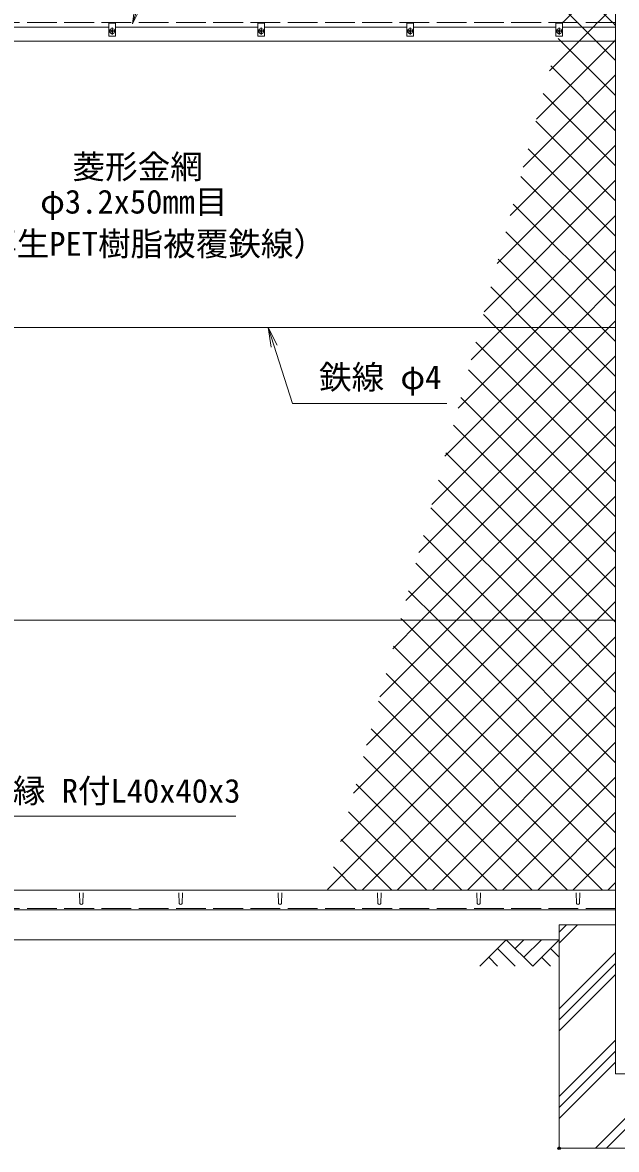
# Model space of a CAD drawing. Units: millimetres, scale not verified. Extents: x -4200 to 4200, y -2970 to 2970.
# Drawn here: x -2615 to -1420, y -459 to 1811 of the extents above; entities that cross this region are included whole.
import ezdxf
from ezdxf.enums import TextEntityAlignment as Align

# ---------------------------------------------------------------- set-up
doc = ezdxf.new("R2010")
doc.units = ezdxf.units.MM
doc.header["$LTSCALE"] = 10
doc.header["$PDMODE"] = 32
doc.header["$PDSIZE"] = 5
doc.linetypes.add('DASHED', pattern=[7.5, 6, -1.5])
doc.linetypes.add('USER1', pattern=[50.8, 31.75, -6.35, 6.35, -6.35])
for name, color, linetype, lineweight in [('0-0_D-STR1', 1, 'Continuous', 18), ('0-1_D-BMK', 2, 'USER1', 13), ('0-3_D-STR3', 3, 'Continuous', 13), ('0-4_D-BGD', 7, 'Continuous', 18), ('0-5_D-STR4', 7, 'Continuous', 18), ('0-6_D-DCR-HCH', 7, 'Continuous', 13), ('0-7_D-STR-TXT', 7, 'Continuous', 13), ('0-8_0', 7, 'Continuous', 18), ('0-B_D-STR2', 7, 'Continuous', 13)]:
    doc.layers.add(name, color=color, linetype=linetype, lineweight=lineweight)
doc.layers.add('0-9_Defpoints', color=7, linetype='Continuous')
doc.styles.add('ＭＳ ゴシック', font='')
doc.styles.get('ＭＳ ゴシック').set_extended_font_data('MS Gothic')

# ---------------------------------------------------------------- blocks, each defined once
blk = doc.blocks.new('_Open')
at = {"layer": '0-8_0'}
blk.add_line((-10, 1.667), (0, 0), dxfattribs=at)
blk.add_lwpolyline([(-10, -1.667), (0, 0), (-10, 0)], dxfattribs=at)

msp = doc.modelspace()

# ---------------------------------------------------------------- linework, layer by layer
at = {"layer": '0-0_D-STR1'}
for p, q in [((-1421.47, -306.02), (-1421.47, 2243.69)), ((-3359.97, 1773.98), (-1421.47, 1773.98)), ((-3359.97, 63.98), (-1421.47, 63.98)), ((-2499.97, 37.11), (-2500.72, 58.61)), ((-2493.97, 37.11), (-2493.22, 58.61)), ((-2299.97, 37.11), (-2300.72, 58.61)), ((-2293.97, 37.11), (-2293.22, 58.61)), ((-2099.97, 37.11), (-2100.72, 58.61)), ((-2093.97, 37.11), (-2093.22, 58.61)), ((-1899.97, 37.11), (-1900.72, 58.61)), ((-1893.97, 37.11), (-1893.22, 58.61)), ((-1699.97, 37.11), (-1700.72, 58.61)), ((-1693.97, 37.11), (-1693.22, 58.61)), ((-1499.97, 37.11), (-1500.72, 58.61)), ((-1493.97, 37.11), (-1493.22, 58.61)), ((-1421.47, 23.98), (-3359.97, 23.98)), ((-1421.47, -306.02), (-1348.47, -306.02))]:
    msp.add_line(p, q, dxfattribs=at)
at = {"layer": '0-0_D-STR1', "linetype": 'DASHED'}
for p, q in [((-1421.47, 1810.98), (-3359.97, 1810.98)), ((-1421.47, 26.98), (-3359.97, 26.98))]:
    msp.add_line(p, q, dxfattribs=at)
at = {"layer": '0-0_D-STR1'}
for centre in [(-2496.97, 38.36), (-2296.97, 38.36), (-2096.97, 38.36), (-1896.97, 38.36), (-1696.97, 38.36), (-1496.97, 38.36)]:
    msp.add_arc(centre, 3.25, 202.61986, 337.38014, dxfattribs=at)
at = {"layer": '0-1_D-BMK'}
for p, q in [((-2442.41, 1793.98), (-2427.53, 1793.98)), ((-2434.97, 1801.42), (-2434.97, 1786.54)), ((-2142.41, 1793.98), (-2127.53, 1793.98)), ((-2134.97, 1801.42), (-2134.97, 1786.54)), ((-1842.41, 1793.98), (-1827.53, 1793.98)), ((-1834.97, 1801.42), (-1834.97, 1786.54)), ((-1542.41, 1793.98), (-1527.53, 1793.98)), ((-1534.97, 1801.42), (-1534.97, 1786.54))]:
    msp.add_line(p, q, dxfattribs=at)
at = {"layer": '0-3_D-STR3'}
for p, q in [((-2441.47, 1801.98), (-2728.47, 1801.98)), ((-2436.8, 1794.37), (-2438.32, 1794.35)), ((-2438.32, 1794.35), (-2438.32, 1793.61)), ((-2438.32, 1794.35), (-2438.32, 1793.61)), ((-2436.8, 1793.59), (-2438.32, 1793.61)), ((-2435.88, 1794.84), (-2436.8, 1794.37)), ((-2435.88, 1793.11), (-2436.8, 1793.59)), ((-2435.86, 1794.86), (-2435.37, 1795.78)), ((-2435.34, 1797.33), (-2435.37, 1795.78)), ((-2435.37, 1797.33), (-2434.61, 1797.33)), ((-2434.61, 1797.33), (-2434.58, 1795.78)), ((-2434.09, 1794.86), (-2434.58, 1795.78)), ((-2434.07, 1794.84), (-2433.15, 1794.37)), ((-2434.07, 1793.11), (-2433.15, 1793.59)), ((-2433.15, 1793.59), (-2431.62, 1793.61)), ((-2141.47, 1801.98), (-2428.47, 1801.98)), ((-2136.8, 1794.37), (-2138.32, 1794.35)), ((-2138.32, 1794.35), (-2138.32, 1793.61)), ((-2138.32, 1794.35), (-2138.32, 1793.61)), ((-2136.8, 1793.59), (-2138.32, 1793.61)), ((-2135.88, 1794.84), (-2136.8, 1794.37)), ((-2135.88, 1793.11), (-2136.8, 1793.59)), ((-2135.86, 1794.86), (-2135.37, 1795.78)), ((-2135.34, 1797.33), (-2135.37, 1795.78)), ((-2135.37, 1797.33), (-2134.61, 1797.33)), ((-2134.61, 1797.33), (-2134.58, 1795.78)), ((-2134.09, 1794.86), (-2134.58, 1795.78)), ((-2134.07, 1794.84), (-2133.15, 1794.37)), ((-2134.07, 1793.11), (-2133.15, 1793.59)), ((-2133.15, 1793.59), (-2131.62, 1793.61)), ((-1841.47, 1801.98), (-2128.47, 1801.98)), ((-1836.8, 1794.37), (-1838.32, 1794.35)), ((-1838.32, 1794.35), (-1838.32, 1793.61)), ((-1838.32, 1794.35), (-1838.32, 1793.61)), ((-1836.8, 1793.59), (-1838.32, 1793.61)), ((-1835.88, 1794.84), (-1836.8, 1794.37)), ((-1835.88, 1793.11), (-1836.8, 1793.59)), ((-1835.86, 1794.86), (-1835.37, 1795.78)), ((-1835.34, 1797.33), (-1835.37, 1795.78)), ((-1835.37, 1797.33), (-1834.61, 1797.33)), ((-1834.61, 1797.33), (-1834.58, 1795.78)), ((-1834.09, 1794.86), (-1834.58, 1795.78)), ((-1834.07, 1794.84), (-1833.15, 1794.37)), ((-1834.07, 1793.11), (-1833.15, 1793.59)), ((-1833.15, 1793.59), (-1831.62, 1793.61)), ((-1541.47, 1801.98), (-1828.47, 1801.98)), ((-1536.8, 1794.37), (-1538.32, 1794.35)), ((-1538.32, 1794.35), (-1538.32, 1793.61)), ((-1538.32, 1794.35), (-1538.32, 1793.61)), ((-1536.8, 1793.59), (-1538.32, 1793.61)), ((-1535.88, 1794.84), (-1536.8, 1794.37)), ((-1535.88, 1793.11), (-1536.8, 1793.59)), ((-1535.86, 1794.86), (-1535.37, 1795.78)), ((-1535.34, 1797.33), (-1535.37, 1795.78)), ((-1535.37, 1797.33), (-1534.61, 1797.33)), ((-1534.61, 1797.33), (-1534.58, 1795.78)), ((-1534.09, 1794.86), (-1534.58, 1795.78)), ((-1534.07, 1794.84), (-1533.15, 1794.37)), ((-1534.07, 1793.11), (-1533.15, 1793.59)), ((-1533.15, 1793.59), (-1531.62, 1793.61)), ((-1421.47, 1801.98), (-1528.47, 1801.98)), ((-2435.86, 1793.1), (-2435.37, 1792.18)), ((-2435.34, 1790.63), (-2435.37, 1792.18)), ((-2435.34, 1790.63), (-2434.61, 1790.63)), ((-2434.61, 1790.63), (-2434.58, 1792.18)), ((-2434.09, 1793.1), (-2434.58, 1792.18)), ((-2135.86, 1793.1), (-2135.37, 1792.18)), ((-2135.34, 1790.63), (-2135.37, 1792.18)), ((-2135.34, 1790.63), (-2134.61, 1790.63)), ((-2134.61, 1790.63), (-2134.58, 1792.18)), ((-2134.09, 1793.1), (-2134.58, 1792.18)), ((-1835.86, 1793.1), (-1835.37, 1792.18)), ((-1835.34, 1790.63), (-1835.37, 1792.18)), ((-1835.34, 1790.63), (-1834.61, 1790.63)), ((-1834.61, 1790.63), (-1834.58, 1792.18)), ((-1834.09, 1793.1), (-1834.58, 1792.18)), ((-1535.86, 1793.1), (-1535.37, 1792.18)), ((-1535.34, 1790.63), (-1535.37, 1792.18)), ((-1535.34, 1790.63), (-1534.61, 1790.63)), ((-1534.61, 1790.63), (-1534.58, 1792.18)), ((-1534.09, 1793.1), (-1534.58, 1792.18)), ((-1421.47, 1197.23), (-3359.97, 1197.23)), ((-1421.47, 607.23), (-3359.97, 607.23))]:
    msp.add_line(p, q, dxfattribs=at)
for points in [[(-2441.47, 1809.98), (-2428.47, 1809.98), (-2428.47, 1783.98), (-2441.47, 1783.98)], [(-2141.47, 1809.98), (-2128.47, 1809.98), (-2128.47, 1783.98), (-2141.47, 1783.98)], [(-1841.47, 1809.98), (-1828.47, 1809.98), (-1828.47, 1783.98), (-1841.47, 1783.98)], [(-1541.47, 1809.98), (-1528.47, 1809.98), (-1528.47, 1783.98), (-1541.47, 1783.98)]]:
    msp.add_lwpolyline(points, close=True, dxfattribs=at)
for points in [[(-2433.15, 1794.37), (-2431.62, 1794.35), (-2431.62, 1793.61)], [(-2133.15, 1794.37), (-2131.62, 1794.35), (-2131.62, 1793.61)], [(-1833.15, 1794.37), (-1831.62, 1794.35), (-1831.62, 1793.61)], [(-1533.15, 1794.37), (-1531.62, 1794.35), (-1531.62, 1793.61)]]:
    msp.add_lwpolyline(points, dxfattribs=at)
for centre in [(-2434.97, 1793.98), (-2134.97, 1793.98), (-1834.97, 1793.98), (-1534.97, 1793.98)]:
    msp.add_circle(centre, 5.25, dxfattribs=at)
at = {"layer": '0-4_D-BGD'}
msp.add_line((-1534.97, -36.02), (-3234.97, -36.02), dxfattribs=at)
at = {"layer": '0-5_D-STR4'}
for p, q in [((-1534.97, -6.02), (-1534.97, -456.02)), ((-1421.47, -6.02), (-1534.97, -6.02)), ((-1234.97, -456.02), (-1534.97, -456.02))]:
    msp.add_line(p, q, dxfattribs=at)
at = {"layer": '0-6_D-DCR-HCH'}
for p, q in [((-1534.97, -42.81), (-1498.19, -6.02)), ((-1534.97, -20.71), (-1520.29, -6.02)), ((-1641.4, -36.02), (-1694.61, -89.23)), ((-1641.4, -36.02), (-1588.19, -89.23)), ((-1623.66, -53.76), (-1605.92, -36.02)), ((-1605.92, -71.5), (-1570.45, -36.02)), ((-1588.19, -89.23), (-1534.97, -36.02)), ((-1659.14, -53.76), (-1623.5, -89.23)), ((-1552.71, -53.76), (-1534.97, -71.41)), ((-1534.97, -175.39), (-1421.47, -61.89)), ((-1676.87, -71.5), (-1659.05, -89.23)), ((-1570.45, -71.5), (-1552.63, -89.23)), ((-1534.97, -197.48), (-1421.47, -83.98)), ((-1534.97, -219.58), (-1421.47, -106.08)), ((-1534.97, -352.16), (-1421.47, -238.66)), ((-1462.05, -456.02), (-1234.97, -228.94)), ((-1534.97, -374.26), (-1421.47, -260.76)), ((-1439.96, -456.02), (-1234.97, -251.04)), ((-1534.97, -396.36), (-1421.47, -282.86))]:
    msp.add_line(p, q, dxfattribs=at)
at = {"layer": '0-7_D-STR-TXT'}
for points in [[(-1643.31, 1981.87), (-2340.42, 1981.87), (-2393.31, 1810.53)], [(-1760.92, 1043.6), (-2072.25, 1043.6), (-2120.34, 1195.32)], [(-2185.85, 212.85), (-2883.73, 212.85), (-2929.09, 65.89)]]:
    msp.add_lwpolyline(points, dxfattribs=at)
at = {"layer": '0-9_Defpoints'}
msp.add_point((-1534.97, -456.02), dxfattribs=at)
at = {"layer": '0-B_D-STR2'}
for p, q in [((-1607.24, 1519.82), (-1421.47, 1705.58)), ((-1421.47, 1593.25), (-1551.97, 1723.75)), ((-1421.47, 1522.54), (-1567.05, 1668.12)), ((-1633.53, 1422.82), (-1421.47, 1634.87)), ((-1421.47, 1451.83), (-1582.13, 1612.48)), ((-1659.82, 1325.82), (-1421.47, 1564.16)), ((-1421.47, 1381.12), (-1597.2, 1556.85)), ((-1421.47, 1310.41), (-1612.28, 1501.22)), ((-1686.11, 1228.82), (-1421.47, 1493.45)), ((-1421.47, 1239.7), (-1627.36, 1445.58)), ((-1646.98, 1197.23), (-1421.47, 1422.74)), ((-1449.72, 1197.23), (-1642.44, 1389.95)), ((-1576.27, 1197.23), (-1421.47, 1352.03)), ((-1520.43, 1197.23), (-1657.51, 1334.32)), ((-1591.14, 1197.23), (-1672.59, 1278.68)), ((-1505.56, 1197.23), (-1421.47, 1281.32)), ((-1661.85, 1197.23), (-1687.67, 1223.05)), ((-1434.85, 1197.23), (-1421.47, 1210.61)), ((-1791.26, 840.82), (-1434.85, 1197.23)), ((-1764.97, 937.82), (-1505.56, 1197.23)), ((-1738.69, 1034.82), (-1576.27, 1197.23)), ((-1712.4, 1131.82), (-1646.98, 1197.23)), ((-1421.47, 956.86), (-1661.85, 1197.23)), ((-1421.47, 1027.57), (-1591.14, 1197.23)), ((-1421.47, 1098.28), (-1520.43, 1197.23)), ((-1421.47, 1168.99), (-1449.72, 1197.23)), ((-1421.47, 886.15), (-1702.75, 1167.42)), ((-1817.55, 743.82), (-1421.47, 1139.9)), ((-1421.47, 815.44), (-1717.83, 1111.79)), ((-1843.84, 646.82), (-1421.47, 1069.19)), ((-1421.47, 744.72), (-1732.9, 1056.15)), ((-1421.47, 674.01), (-1747.98, 1000.52)), ((-1812.72, 607.23), (-1421.47, 998.47)), ((-1425.4, 607.23), (-1763.06, 944.89)), ((-1742.01, 607.23), (-1421.47, 927.76)), ((-1496.11, 607.23), (-1778.14, 889.25)), ((-1671.3, 607.23), (-1421.47, 857.05)), ((-1566.82, 607.23), (-1793.21, 833.62)), ((-1637.53, 607.23), (-1808.29, 777.99)), ((-1600.59, 607.23), (-1421.47, 786.34)), ((-1708.24, 607.23), (-1823.37, 722.36)), ((-1529.88, 607.23), (-1421.47, 715.63)), ((-1778.95, 607.23), (-1838.45, 666.72)), ((-1459.17, 607.23), (-1421.47, 644.92)), ((-2001.58, 64.82), (-1459.17, 607.23)), ((-1975.29, 161.82), (-1529.88, 607.23)), ((-1949, 258.82), (-1600.59, 607.23)), ((-1922.71, 355.82), (-1671.3, 607.23)), ((-1896.42, 452.82), (-1742.01, 607.23)), ((-1870.13, 549.82), (-1812.72, 607.23)), ((-1849.66, 607.23), (-1853.52, 611.09)), ((-1421.47, 179.04), (-1849.66, 607.23)), ((-1421.47, 249.75), (-1778.95, 607.23)), ((-1421.47, 320.46), (-1708.24, 607.23)), ((-1421.47, 391.17), (-1637.53, 607.23)), ((-1421.47, 461.88), (-1566.82, 607.23)), ((-1421.47, 532.59), (-1496.11, 607.23)), ((-1421.47, 603.3), (-1425.4, 607.23)), ((-1931.71, 63.98), (-1421.47, 574.21)), ((-1421.47, 108.33), (-1868.6, 555.46)), ((-1447.84, 63.98), (-1883.68, 499.82)), ((-1861, 63.98), (-1421.47, 503.5)), ((-1518.55, 63.98), (-1898.76, 444.19)), ((-1790.28, 63.98), (-1421.47, 432.79)), ((-1589.26, 63.98), (-1913.84, 388.56)), ((-1719.57, 63.98), (-1421.47, 362.08)), ((-1659.97, 63.98), (-1928.91, 332.93)), ((-1730.68, 63.98), (-1943.99, 277.29)), ((-1648.86, 63.98), (-1421.47, 291.37)), ((-1801.39, 63.98), (-1959.07, 221.66)), ((-1578.15, 63.98), (-1421.47, 220.66)), ((-1872.1, 63.98), (-1974.15, 166.03)), ((-1507.44, 63.98), (-1421.47, 149.95)), ((-1942.81, 63.98), (-1989.22, 110.39)), ((-1436.73, 63.98), (-1421.47, 79.24))]:
    msp.add_line(p, q, dxfattribs=at)
for points in [[(-1528.37, 1810.82), (-1528.21, 1810.98), (-1525.21, 1813.98), (-1421.47, 1917.71)], [(-1421.47, 1805.38), (-1427.07, 1810.98), (-1430.07, 1813.98), (-1506.74, 1890.65)], [(-1554.66, 1713.82), (-1494.5, 1773.98), (-1466.5, 1801.98), (-1457.5, 1810.98), (-1454.5, 1813.98), (-1421.47, 1847)], [(-1421.47, 1734.67), (-1460.78, 1773.98), (-1488.78, 1801.98), (-1497.78, 1810.98), (-1500.78, 1813.98), (-1521.81, 1835.01)], [(-1580.95, 1616.82), (-1423.79, 1773.98), (-1421.47, 1776.29)], [(-1421.47, 1663.96), (-1531.49, 1773.98), (-1536.89, 1779.38)]]:
    msp.add_lwpolyline(points, dxfattribs=at)

# ---------------------------------------------------------------- block references
at = {"layer": '0-7_D-STR-TXT', "xscale": 4, "yscale": 4}
for p, rotation in [((-2393.9, 1808.62), 252.84683), ((-2120.95, 1197.23), 107.58773)]:
    msp.add_blockref('_Open', p, dxfattribs=dict(at, rotation=rotation))

# ---------------------------------------------------------------- texts
at = {"layer": '0-7_D-STR-TXT', "style": 'ＭＳ ゴシック'}
for s, p in [('菱形金網', (-2514.92, 1482.46)), ('φ3.2x50mm目', (-2579.9, 1412.02)), ('（再生PET樹脂被覆鉄線）', (-2758.58, 1327.04)), ('鉄線 φ4', (-2018.53, 1058.47)), ('爪付胴縁 R付L40x40x3', (-2831.79, 225.43))]:
    msp.add_text(s, height=48.09, dxfattribs=at).set_placement(p, align=Align.BOTTOM_LEFT)

doc.saveas('drawing.dxf')
